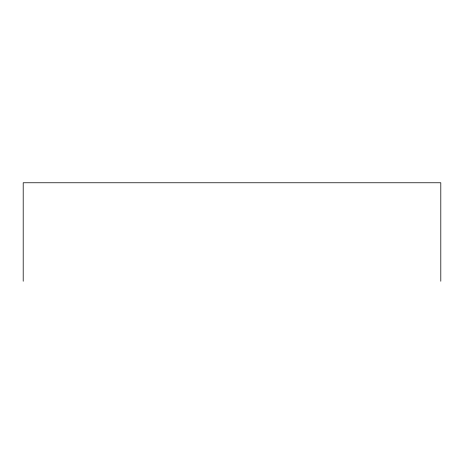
<?xml version="1.0" encoding="UTF-8"?>
<svg xmlns="http://www.w3.org/2000/svg" width="464" height="464" viewBox="0 0 464 464"><rect width="100%" height="100%" fill="white"/><g stroke="black" fill="none" stroke-linecap="round" stroke-linejoin="round"><path stroke-width="0.7" d="M440.8 281.236L440.8 182.764L23.2 182.764L23.2 281.236"/></g></svg>
